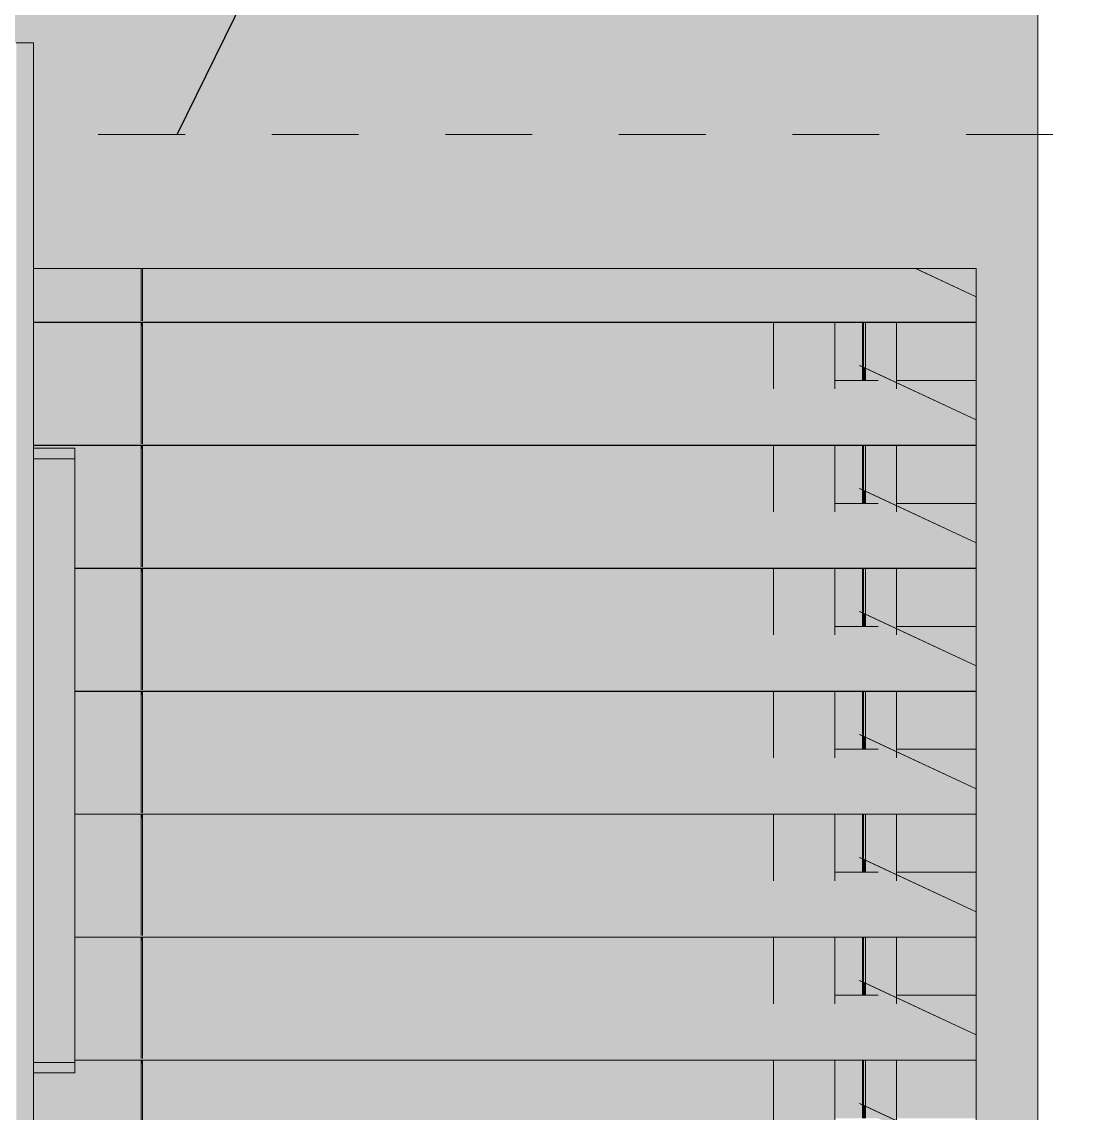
# Model space of a CAD drawing. Header units: millimetres. Extents: x 365175 to 2667127, y -330297 to -162108.
# Drawn here: x 2223053 to 2224764, y -320718 to -318943 of the extents above; entities that cross this region are included whole.
import ezdxf

# ---------------------------------------------------------------- set-up
doc = ezdxf.new("R2010")
doc.units = ezdxf.units.MM
doc.header["$MEASUREMENT"] = 0
doc.linetypes.add('Dashed', pattern=[282.222223, 141.111112, -141.111112])
for name, color, linetype in [('Cotations - Altitudes & Niveaux', 7, 'Continuous'), ('Fenêtres ARCHICAD', 7, 'Continuous'), ('Gaines techniques', 7, 'Continuous'), ('Structure - Murs extérieurs', 7, 'Continuous')]:
    doc.layers.add(name, color=color, linetype=linetype)
doc.dimstyles.new('STYLE_GENERE__6', dxfattribs={"dimtxt": 0.18, "dimasz": 114, "dimexe": 0.18, "dimexo": 0.0625, "dimgap": 0, "dimtad": 0, "dimtih": 1, "dimtoh": 1, "dimdec": 4, "dimzin": 0, "dimdsep": 46, "dimcen": 0.09, "dimadec": 0, "dimazin": 0, "dimtfac": 1, "dimtdec": 4, "dimtmove": 0, "dimatfit": 3, "dimldrblk": 'ARROWHEAD_16', "dimfxl": 0, "dimtolj": 1, "dimtzin": 0, "dimarcsym": 0})

# ---------------------------------------------------------------- blocks, each defined once
blk = doc.blocks.new('Élément de coupe_1325_3', base_point=(1963539.3, -327096.8))
at = {"layer": 'Structure - Murs extérieurs', "linetype": 'Continuous', "lineweight": 0, "true_color": 0x000000}
blk.add_hatch(color=18, dxfattribs=at).paths.add_polyline_path([(2224704.9, -319096.8), (2223071.7, -319096.8), (2223071.7, -319344.7), (2224604.9, -319344.7), (2224604.9, -322346.8), (2224704.9, -322346.8)])
at = {"layer": 'Structure - Murs extérieurs', "color": 7, "linetype": 'Continuous', "lineweight": 5}
for p, q in [((2224704.9, -319344.7), (2224704.9, -319096.8)), ((2224704.9, -322346.8), (2224704.9, -319344.7))]:
    blk.add_line(p, q, dxfattribs=at)
blk = doc.blocks.new('Élément de coupe_1326_3', base_point=(1963539.3, -327096.8))
at = {"linetype": 'Continuous', "lineweight": 0, "true_color": 0x000000}
blk.add_hatch(color=18, dxfattribs=at).paths.add_polyline_path([(2223043.7, -322096.8), (2223071.7, -322096.8), (2223071.7, -318977.5), (2223043.7, -318977.5)])
at = {"color": 7, "linetype": 'Continuous', "lineweight": 5}
for p, q in [((2223071.7, -318977.5), (2223043.7, -318977.5)), ((2223071.7, -322096.8), (2223071.7, -318977.5))]:
    blk.add_line(p, q, dxfattribs=at)
blk = doc.blocks.new('Élément de coupe_1357_3', base_point=(1963539.3, -327096.8))
at = {"linetype": 'Continuous', "lineweight": 0, "true_color": 0x000000}
for points in [[(2223139.1, -319636.7), (2223071.7, -319636.7), (2223071.7, -319643.3), (2223139.1, -319643.3)], [(2223139.1, -319643.3), (2223071.7, -319643.3), (2223071.7, -319653.8), (2223139.1, -319653.8)], [(2223139.1, -319653.8), (2223071.7, -319653.8), (2223071.7, -320635.8), (2223139.1, -320635.8)], [(2223071.7, -320636.1), (2223139.1, -320636.1), (2223139.1, -320635.8), (2223071.7, -320635.8)], [(2223071.7, -320636.1), (2223139.1, -320636.1), (2223139.1, -320635.8), (2223071.7, -320635.8)], [(2223139.1, -320636.1), (2223071.7, -320636.1), (2223071.7, -320648.2), (2223139.1, -320648.2)], [(2223139.1, -320636.1), (2223071.7, -320636.1), (2223071.7, -320648.2), (2223139.1, -320648.2)], [(2223139.1, -320648.2), (2223071.7, -320648.2), (2223071.7, -320652.2), (2223139.1, -320652.2)], [(2223139.1, -320648.2), (2223071.7, -320648.2), (2223071.7, -320652.2), (2223139.1, -320652.2)]]:
    blk.add_hatch(color=18, dxfattribs=at).paths.add_polyline_path(points)
at = {"color": 7, "linetype": 'Continuous', "lineweight": 5}
for p, q in [((2223071.7, -319636.7), (2223139.1, -319636.7)), ((2223139.1, -319636.7), (2223139.1, -319643.3)), ((2223139.1, -319643.3), (2223139.1, -319653.8)), ((2223071.7, -319653.8), (2223139.1, -319653.8)), ((2223139.1, -319653.8), (2223139.1, -320635.8)), ((2223071.7, -320635.8), (2223139.1, -320635.8)), ((2223139.1, -320635.8), (2223139.1, -320636.1)), ((2223139.1, -320636.1), (2223139.1, -320648.2)), ((2223071.7, -320652.2), (2223139.1, -320652.2)), ((2223139.1, -320648.2), (2223139.1, -320652.2))]:
    blk.add_line(p, q, dxfattribs=at)
blk = doc.blocks.new('Élément de coupe_1383_3', base_point=(1963539.3, -327096.8))
at = {"layer": 'Structure - Murs extérieurs', "linetype": 'Continuous', "lineweight": 0, "true_color": 0x000000}
for points in [[(2224474.9, -319526.4), (2224539.9, -319526.4), (2224539.9, -319432.1), (2224474.9, -319432.1)], [(2224474.9, -319526.4), (2224539.9, -319526.4), (2224539.9, -319432.1), (2224474.9, -319432.1)], [(2224539.9, -319526.4), (2224589.9, -319526.4), (2224589.9, -319432.1), (2224539.9, -319432.1)], [(2224539.9, -319526.4), (2224589.9, -319526.4), (2224589.9, -319432.1), (2224539.9, -319432.1)], [(2224604.9, -319432.1), (2224589.9, -319432.1), (2224589.9, -319526.4), (2224604.9, -319526.4)], [(2224589.9, -319526.4), (2224600.7, -319526.4), (2224604.9, -319519), (2224604.9, -319432.1), (2224589.9, -319432.1)], [(2224539.9, -319632.1), (2224474.9, -319632.1), (2224474.9, -319726.4), (2224539.9, -319726.4)], [(2224539.9, -319632.1), (2224474.9, -319632.1), (2224474.9, -319726.4), (2224539.9, -319726.4)], [(2224539.9, -319726.4), (2224589.9, -319726.4), (2224589.9, -319632.1), (2224539.9, -319632.1)], [(2224539.9, -319726.4), (2224573.9, -319726.4), (2224589.9, -319698.5), (2224589.9, -319632.1), (2224539.9, -319632.1)], [(2224604.9, -319632.1), (2224589.9, -319632.1), (2224589.9, -319726.4), (2224604.9, -319726.4)], [(2224589.9, -319632.1), (2224589.9, -319698.5), (2224604.9, -319672.3), (2224604.9, -319632.1)], [(2224539.9, -319832.1), (2224474.9, -319832.1), (2224474.9, -319926.4), (2224539.9, -319926.4)], [(2224539.9, -319832.1), (2224474.9, -319832.1), (2224474.9, -319926.4), (2224539.9, -319926.4)], [(2224589.9, -319832.1), (2224539.9, -319832.1), (2224539.9, -319926.4), (2224589.9, -319926.4)], [(2224589.9, -319832.1), (2224539.9, -319832.1), (2224539.9, -319926.4), (2224573.9, -319926.4), (2224589.9, -319898.5)], [(2224589.9, -319926.4), (2224604.9, -319926.4), (2224604.9, -319832.1), (2224589.9, -319832.1)], [(2224604.9, -319832.1), (2224589.9, -319832.1), (2224589.9, -319898.5), (2224604.9, -319872.3)], [(2224539.9, -320032.1), (2224474.9, -320032.1), (2224474.9, -320126.4), (2224539.9, -320126.4)], [(2224539.9, -320032.1), (2224474.9, -320032.1), (2224474.9, -320126.4), (2224539.9, -320126.4)], [(2224539.9, -320126.4), (2224589.9, -320126.4), (2224589.9, -320032.1), (2224539.9, -320032.1)], [(2224539.9, -320126.4), (2224573.9, -320126.4), (2224589.9, -320098.5), (2224589.9, -320032.1), (2224539.9, -320032.1)], [(2224589.9, -320126.4), (2224604.9, -320126.4), (2224604.9, -320032.1), (2224589.9, -320032.1)], [(2224604.9, -320032.1), (2224589.9, -320032.1), (2224589.9, -320098.5), (2224604.9, -320072.3)], [(2224474.9, -320232.1), (2224474.9, -320326.4), (2224539.9, -320326.4), (2224539.9, -320232.1)], [(2224474.9, -320232.1), (2224474.9, -320326.4), (2224539.9, -320326.4), (2224539.9, -320232.1)], [(2224539.9, -320326.4), (2224589.9, -320326.4), (2224589.9, -320232.1), (2224539.9, -320232.1)], [(2224539.9, -320326.4), (2224573.9, -320326.4), (2224589.9, -320298.5), (2224589.9, -320232.1), (2224539.9, -320232.1)], [(2224589.9, -320326.4), (2224604.9, -320326.4), (2224604.9, -320232.1), (2224589.9, -320232.1)], [(2224604.9, -320232.1), (2224589.9, -320232.1), (2224589.9, -320298.5), (2224604.9, -320272.3)], [(2224474.9, -320432.1), (2224474.9, -320526.4), (2224539.9, -320526.4), (2224539.9, -320432.1)], [(2224474.9, -320432.1), (2224474.9, -320526.4), (2224539.9, -320526.4), (2224539.9, -320432.1)], [(2224539.9, -320526.4), (2224589.9, -320526.4), (2224589.9, -320432.1), (2224539.9, -320432.1)], [(2224539.9, -320526.4), (2224573.9, -320526.4), (2224589.9, -320498.5), (2224589.9, -320432.1), (2224539.9, -320432.1)], [(2224604.9, -320432.1), (2224589.9, -320432.1), (2224589.9, -320526.4), (2224604.9, -320526.4)], [(2224589.9, -320432.1), (2224589.9, -320498.5), (2224604.9, -320472.3), (2224604.9, -320432.1)], [(2224474.9, -320632.1), (2224474.9, -320726.4), (2224539.9, -320726.4), (2224539.9, -320632.1)], [(2224474.9, -320632.1), (2224474.9, -320726.4), (2224539.9, -320726.4), (2224539.9, -320632.1)], [(2224539.9, -320726.4), (2224589.9, -320726.4), (2224589.9, -320632.1), (2224539.9, -320632.1)], [(2224539.9, -320726.4), (2224573.9, -320726.4), (2224589.9, -320698.5), (2224589.9, -320632.1), (2224539.9, -320632.1)], [(2224589.9, -320726.4), (2224604.9, -320726.4), (2224604.9, -320632.1), (2224589.9, -320632.1)], [(2224604.9, -320632.1), (2224589.9, -320632.1), (2224589.9, -320698.5), (2224604.9, -320672.3)]]:
    blk.add_hatch(color=18, dxfattribs=at).paths.add_polyline_path(points)
blk = doc.blocks.new('Élément de coupe_1384_3', base_point=(1963539.3, -327096.8))
at = {"layer": 'Fenêtres ARCHICAD', "linetype": 'Continuous', "lineweight": 0, "true_color": 0x000000}
for points in [[(2224474.9, -319432.1), (2224424.9, -319432.1), (2224424.9, -319506.7), (2224474.9, -319530)], [(2224474.9, -319432.1), (2224424.9, -319432.1), (2224424.9, -319506.7), (2224474.9, -319530)], [(2224424.9, -319506.8), (2224424.9, -319526.4), (2224445.4, -319526.4), (2224474.9, -319540.1), (2224474.9, -319530.1)], [(2224424.9, -319506.8), (2224424.9, -319526.4), (2224445.4, -319526.4), (2224474.9, -319540.1), (2224474.9, -319530.1)], [(2224424.9, -319706.7), (2224474.9, -319730), (2224474.9, -319632.1), (2224424.9, -319632.1)], [(2224424.9, -319706.7), (2224474.9, -319730), (2224474.9, -319632.1), (2224424.9, -319632.1)], [(2224474.9, -319730.1), (2224424.9, -319706.8), (2224424.9, -319726.4), (2224445.4, -319726.4), (2224474.9, -319740.1)], [(2224474.9, -319730.1), (2224424.9, -319706.8), (2224424.9, -319726.4), (2224445.4, -319726.4), (2224474.9, -319740.1)], [(2224424.9, -319906.7), (2224474.9, -319930), (2224474.9, -319832.1), (2224424.9, -319832.1)], [(2224424.9, -319906.7), (2224474.9, -319930), (2224474.9, -319832.1), (2224424.9, -319832.1)], [(2224474.9, -319930.1), (2224424.9, -319906.8), (2224424.9, -319926.4), (2224445.4, -319926.4), (2224474.9, -319940.1)], [(2224474.9, -319930.1), (2224424.9, -319906.8), (2224424.9, -319926.4), (2224445.4, -319926.4), (2224474.9, -319940.1)], [(2224424.9, -320106.7), (2224474.9, -320130), (2224474.9, -320032.1), (2224424.9, -320032.1)], [(2224424.9, -320106.7), (2224474.9, -320130), (2224474.9, -320032.1), (2224424.9, -320032.1)], [(2224474.9, -320130.1), (2224424.9, -320106.8), (2224424.9, -320126.4), (2224445.4, -320126.4), (2224474.9, -320140.1)], [(2224474.9, -320130.1), (2224424.9, -320106.8), (2224424.9, -320126.4), (2224445.4, -320126.4), (2224474.9, -320140.1)], [(2224424.9, -320306.7), (2224474.9, -320330), (2224474.9, -320232.1), (2224424.9, -320232.1)], [(2224424.9, -320306.7), (2224474.9, -320330), (2224474.9, -320232.1), (2224424.9, -320232.1)], [(2224474.9, -320330.1), (2224424.9, -320306.8), (2224424.9, -320326.4), (2224445.4, -320326.4), (2224474.9, -320340.1)], [(2224474.9, -320330.1), (2224424.9, -320306.8), (2224424.9, -320326.4), (2224445.4, -320326.4), (2224474.9, -320340.1)], [(2224424.9, -320432.1), (2224424.9, -320506.7), (2224474.9, -320530), (2224474.9, -320432.1)], [(2224424.9, -320432.1), (2224424.9, -320506.7), (2224474.9, -320530), (2224474.9, -320432.1)], [(2224474.9, -320530.1), (2224424.9, -320506.8), (2224424.9, -320526.4), (2224445.4, -320526.4), (2224474.9, -320540.1)], [(2224474.9, -320530.1), (2224424.9, -320506.8), (2224424.9, -320526.4), (2224445.4, -320526.4), (2224474.9, -320540.1)], [(2224424.9, -320706.7), (2224474.9, -320730), (2224474.9, -320632.1), (2224424.9, -320632.1)], [(2224424.9, -320706.7), (2224474.9, -320730), (2224474.9, -320632.1), (2224424.9, -320632.1)], [(2224474.9, -320730.1), (2224424.9, -320706.8), (2224424.9, -320726.4), (2224445.4, -320726.4), (2224474.9, -320740.1)], [(2224474.9, -320730.1), (2224424.9, -320706.8), (2224424.9, -320726.4), (2224445.4, -320726.4), (2224474.9, -320740.1)]]:
    blk.add_hatch(color=18, dxfattribs=at).paths.add_polyline_path(points)
at = {"layer": 'Fenêtres ARCHICAD', "color": 7, "linetype": 'Continuous', "lineweight": 5}
for p, q in [((2224424.9, -319506.7), (2224424.9, -319432.1)), ((2224474.9, -319432.1), (2224474.9, -319530)), ((2224424.9, -319526.4), (2224424.9, -319506.8)), ((2224474.9, -319530.1), (2224474.9, -319540.1)), ((2224424.9, -319706.7), (2224424.9, -319632.1)), ((2224474.9, -319632.1), (2224474.9, -319730)), ((2224424.9, -319726.4), (2224424.9, -319706.8)), ((2224474.9, -319730.1), (2224474.9, -319740.1)), ((2224424.9, -319906.7), (2224424.9, -319832.1)), ((2224474.9, -319832.1), (2224474.9, -319930)), ((2224424.9, -319926.4), (2224424.9, -319906.8)), ((2224474.9, -319930.1), (2224474.9, -319940.1)), ((2224424.9, -320106.7), (2224424.9, -320032.1)), ((2224474.9, -320032.1), (2224474.9, -320130)), ((2224424.9, -320126.4), (2224424.9, -320106.8)), ((2224474.9, -320130.1), (2224474.9, -320140.1)), ((2224424.9, -320306.7), (2224424.9, -320232.1)), ((2224474.9, -320232.1), (2224474.9, -320330)), ((2224424.9, -320326.4), (2224424.9, -320306.8)), ((2224474.9, -320330.1), (2224474.9, -320340.1)), ((2224424.9, -320506.7), (2224424.9, -320432.1)), ((2224474.9, -320432.1), (2224474.9, -320530)), ((2224424.9, -320526.4), (2224424.9, -320506.8)), ((2224474.9, -320530.1), (2224474.9, -320540.1)), ((2224424.9, -320706.7), (2224424.9, -320632.1)), ((2224474.9, -320632.1), (2224474.9, -320730)), ((2224424.9, -320726.4), (2224424.9, -320706.8))]:
    blk.add_line(p, q, dxfattribs=at)
blk = doc.blocks.new('Élément de coupe_1385_3', base_point=(1963539.3, -327096.8))
at = {"layer": 'Fenêtres ARCHICAD', "linetype": 'Continuous', "lineweight": 0, "true_color": 0x000000}
for points in [[(2223071.7, -319533.1), (2223246.8, -319533.1), (2223246.8, -319432.1), (2223071.7, -319432.1)], [(2223071.7, -319533.1), (2223246.8, -319533.1), (2223246.8, -319432.1), (2223071.7, -319432.1)], [(2223248.8, -319432.1), (2223248.8, -319533.1), (2224274.9, -319533.1), (2224274.9, -319432.1)], [(2223248.8, -319432.1), (2223248.8, -319533.1), (2224274.9, -319533.1), (2224274.9, -319432.1)], [(2224374.9, -319432.1), (2224274.9, -319432.1), (2224274.9, -319540.1), (2224374.9, -319540.1)], [(2224374.9, -319432.1), (2224274.9, -319432.1), (2224274.9, -319540.1), (2224374.9, -319540.1)], [(2223246.8, -319632.1), (2223071.7, -319632.1), (2223071.7, -319636.7), (2223139.1, -319636.7), (2223139.1, -319733.1), (2223246.8, -319733.1)], [(2223246.8, -319632.1), (2223071.7, -319632.1), (2223071.7, -319636.7), (2223139.1, -319636.7), (2223139.1, -319733.1), (2223246.8, -319733.1)], [(2223248.8, -319632.1), (2223248.8, -319733.1), (2224274.9, -319733.1), (2224274.9, -319632.1)], [(2223248.8, -319632.1), (2223248.8, -319733.1), (2224274.9, -319733.1), (2224274.9, -319632.1)], [(2224374.9, -319632.1), (2224274.9, -319632.1), (2224274.9, -319740.1), (2224374.9, -319740.1)], [(2224374.9, -319632.1), (2224274.9, -319632.1), (2224274.9, -319740.1), (2224374.9, -319740.1)], [(2223246.8, -319832.1), (2223139.1, -319832.1), (2223139.1, -319933.1), (2223246.8, -319933.1)], [(2223246.8, -319832.1), (2223139.1, -319832.1), (2223139.1, -319933.1), (2223246.8, -319933.1)], [(2223248.8, -319832.1), (2223248.8, -319933.1), (2224274.9, -319933.1), (2224274.9, -319832.1)], [(2223248.8, -319832.1), (2223248.8, -319933.1), (2224274.9, -319933.1), (2224274.9, -319832.1)], [(2224374.9, -319832.1), (2224274.9, -319832.1), (2224274.9, -319940.1), (2224374.9, -319940.1)], [(2224374.9, -319832.1), (2224274.9, -319832.1), (2224274.9, -319940.1), (2224374.9, -319940.1)], [(2223246.8, -320032.1), (2223139.1, -320032.1), (2223139.1, -320133.1), (2223246.8, -320133.1)], [(2223246.8, -320032.1), (2223139.1, -320032.1), (2223139.1, -320133.1), (2223246.8, -320133.1)], [(2223248.8, -320032.1), (2223248.8, -320133.1), (2224274.9, -320133.1), (2224274.9, -320032.1)], [(2223248.8, -320032.1), (2223248.8, -320133.1), (2224274.9, -320133.1), (2224274.9, -320032.1)], [(2224274.9, -320140.1), (2224374.9, -320140.1), (2224374.9, -320032.1), (2224274.9, -320032.1)], [(2224274.9, -320140.1), (2224374.9, -320140.1), (2224374.9, -320032.1), (2224274.9, -320032.1)], [(2223246.8, -320232.1), (2223139.1, -320232.1), (2223139.1, -320333.1), (2223246.8, -320333.1)], [(2223246.8, -320232.1), (2223139.1, -320232.1), (2223139.1, -320333.1), (2223246.8, -320333.1)], [(2223248.8, -320333.1), (2224274.9, -320333.1), (2224274.9, -320232.1), (2223248.8, -320232.1)], [(2223248.8, -320333.1), (2224274.9, -320333.1), (2224274.9, -320232.1), (2223248.8, -320232.1)], [(2224374.9, -320232.1), (2224274.9, -320232.1), (2224274.9, -320340.1), (2224374.9, -320340.1)], [(2224374.9, -320232.1), (2224274.9, -320232.1), (2224274.9, -320340.1), (2224374.9, -320340.1)], [(2223246.8, -320432.1), (2223139.1, -320432.1), (2223139.1, -320533.1), (2223246.8, -320533.1)], [(2223246.8, -320432.1), (2223139.1, -320432.1), (2223139.1, -320533.1), (2223246.8, -320533.1)], [(2223248.8, -320432.1), (2223248.8, -320533.1), (2224274.9, -320533.1), (2224274.9, -320432.1)], [(2223248.8, -320432.1), (2223248.8, -320533.1), (2224274.9, -320533.1), (2224274.9, -320432.1)], [(2224274.9, -320540.1), (2224374.9, -320540.1), (2224374.9, -320432.1), (2224274.9, -320432.1)], [(2224274.9, -320540.1), (2224374.9, -320540.1), (2224374.9, -320432.1), (2224274.9, -320432.1)], [(2223139.1, -320652.2), (2223071.7, -320652.2), (2223071.7, -320733.1), (2223246.8, -320733.1), (2223246.8, -320632.1), (2223139.1, -320632.1)], [(2223139.1, -320652.2), (2223071.7, -320652.2), (2223071.7, -320733.1), (2223246.8, -320733.1), (2223246.8, -320632.1), (2223139.1, -320632.1)], [(2223248.8, -320733.1), (2224274.9, -320733.1), (2224274.9, -320632.1), (2223248.8, -320632.1)], [(2223248.8, -320733.1), (2224274.9, -320733.1), (2224274.9, -320632.1), (2223248.8, -320632.1)], [(2224374.9, -320632.1), (2224274.9, -320632.1), (2224274.9, -320740.1), (2224374.9, -320740.1)], [(2224374.9, -320632.1), (2224274.9, -320632.1), (2224274.9, -320740.1), (2224374.9, -320740.1)]]:
    blk.add_hatch(color=18, dxfattribs=at).paths.add_polyline_path(points)
at = {"layer": 'Fenêtres ARCHICAD', "color": 7, "linetype": 'Continuous', "lineweight": 5}
for p, q in [((2223071.7, -319344.7), (2224604.9, -319344.7)), ((2224604.9, -319344.7), (2224604.9, -322346.8)), ((2224274.9, -319432.1), (2224274.9, -319540.1)), ((2224374.9, -319540.1), (2224374.9, -319432.1)), ((2224274.9, -319632.1), (2224274.9, -319740.1)), ((2224374.9, -319740.1), (2224374.9, -319632.1)), ((2224274.9, -319832.1), (2224274.9, -319940.1)), ((2224374.9, -319940.1), (2224374.9, -319832.1)), ((2224274.9, -320032.1), (2224274.9, -320140.1)), ((2224374.9, -320140.1), (2224374.9, -320032.1)), ((2224274.9, -320232.1), (2224274.9, -320340.1)), ((2224374.9, -320340.1), (2224374.9, -320232.1)), ((2224274.9, -320432.1), (2224274.9, -320540.1)), ((2224374.9, -320540.1), (2224374.9, -320432.1)), ((2224274.9, -320632.1), (2224274.9, -320740.1)), ((2224374.9, -320740.1), (2224374.9, -320632.1))]:
    blk.add_line(p, q, dxfattribs=at)
blk = doc.blocks.new('Élément de coupe_1386_3', base_point=(1963539.3, -327096.8))
at = {"layer": 'Gaines techniques', "linetype": 'Continuous', "lineweight": 0, "true_color": 0x000000}
for points in [[(2224506.3, -319344.7), (2224506.1, -319344.7), (2224604.9, -319390.7), (2224604.9, -319390.6)], [(2224506.1, -319344.7), (2224583.7, -319380.9), (2224583.9, -319380.9), (2224506.3, -319344.7)], [(2224604.9, -319390.6), (2224584.1, -319380.9), (2224584.1, -319381.1), (2224604.9, -319390.7)], [(2224419.9, -319504.4), (2224420.8, -319504.8), (2224420.8, -319432.1), (2224419.9, -319432.1)], [(2224419.9, -319504.4), (2224420.8, -319504.8), (2224420.8, -319432.1), (2224419.9, -319432.1)], [(2224421.6, -319432.1), (2224420.8, -319432.1), (2224420.8, -319504.8), (2224421.6, -319505.2)], [(2224421.6, -319432.1), (2224420.8, -319432.1), (2224420.8, -319504.8), (2224421.6, -319505.2)], [(2224415.2, -319502.3), (2224604.9, -319590.7), (2224604.9, -319590.6), (2224415.3, -319502.2)], [(2224419.9, -319504.5), (2224419.9, -319526.4), (2224420.8, -319526.4), (2224420.8, -319504.9)], [(2224419.9, -319504.5), (2224419.9, -319526.4), (2224420.8, -319526.4), (2224420.8, -319504.9)], [(2224420.8, -319526.4), (2224421.6, -319526.4), (2224421.6, -319505.3), (2224420.8, -319504.9)], [(2224420.8, -319526.4), (2224421.6, -319526.4), (2224421.6, -319505.3), (2224420.8, -319504.9)], [(2224584.1, -319580.9), (2224584.1, -319581.1), (2224604.9, -319590.7), (2224604.9, -319590.6)], [(2224420.8, -319632.1), (2224419.9, -319632.1), (2224419.9, -319704.4), (2224420.8, -319704.8)], [(2224420.8, -319632.1), (2224419.9, -319632.1), (2224419.9, -319704.4), (2224420.8, -319704.8)], [(2224421.6, -319632.1), (2224420.8, -319632.1), (2224420.8, -319704.8), (2224421.6, -319705.2)], [(2224421.6, -319632.1), (2224420.8, -319632.1), (2224420.8, -319704.8), (2224421.6, -319705.2)], [(2224415.2, -319702.3), (2224604.9, -319790.7), (2224604.9, -319790.6), (2224415.3, -319702.2)], [(2224420.8, -319704.9), (2224419.9, -319704.5), (2224419.9, -319726.4), (2224420.8, -319726.4)], [(2224420.8, -319704.9), (2224419.9, -319704.5), (2224419.9, -319726.4), (2224420.8, -319726.4)], [(2224421.6, -319705.3), (2224420.8, -319704.9), (2224420.8, -319726.4), (2224421.6, -319726.4)], [(2224421.6, -319705.3), (2224420.8, -319704.9), (2224420.8, -319726.4), (2224421.6, -319726.4)], [(2224584.1, -319780.9), (2224584.1, -319781.1), (2224604.9, -319790.7), (2224604.9, -319790.6)], [(2224419.9, -319904.4), (2224420.8, -319904.8), (2224420.8, -319832.1), (2224419.9, -319832.1)], [(2224419.9, -319904.4), (2224420.8, -319904.8), (2224420.8, -319832.1), (2224419.9, -319832.1)], [(2224420.8, -319904.8), (2224421.6, -319905.2), (2224421.6, -319832.1), (2224420.8, -319832.1)], [(2224420.8, -319904.8), (2224421.6, -319905.2), (2224421.6, -319832.1), (2224420.8, -319832.1)], [(2224415.2, -319902.3), (2224604.9, -319990.7), (2224604.9, -319990.6), (2224415.3, -319902.2)], [(2224420.8, -319904.9), (2224419.9, -319904.5), (2224419.9, -319926.4), (2224420.8, -319926.4)], [(2224420.8, -319904.9), (2224419.9, -319904.5), (2224419.9, -319926.4), (2224420.8, -319926.4)], [(2224420.8, -319926.4), (2224421.6, -319926.4), (2224421.6, -319905.3), (2224420.8, -319904.9)], [(2224420.8, -319926.4), (2224421.6, -319926.4), (2224421.6, -319905.3), (2224420.8, -319904.9)], [(2224584.1, -319980.9), (2224584.1, -319981.1), (2224604.9, -319990.7), (2224604.9, -319990.6)], [(2224419.9, -320032.1), (2224419.9, -320104.4), (2224420.8, -320104.8), (2224420.8, -320032.1)], [(2224419.9, -320032.1), (2224419.9, -320104.4), (2224420.8, -320104.8), (2224420.8, -320032.1)], [(2224420.8, -320104.8), (2224421.6, -320105.2), (2224421.6, -320032.1), (2224420.8, -320032.1)], [(2224420.8, -320104.8), (2224421.6, -320105.2), (2224421.6, -320032.1), (2224420.8, -320032.1)], [(2224415.2, -320102.3), (2224604.9, -320190.7), (2224604.9, -320190.6), (2224415.3, -320102.2)], [(2224419.9, -320126.4), (2224420.8, -320126.4), (2224420.8, -320104.9), (2224419.9, -320104.5)], [(2224419.9, -320126.4), (2224420.8, -320126.4), (2224420.8, -320104.9), (2224419.9, -320104.5)], [(2224420.8, -320126.4), (2224421.6, -320126.4), (2224421.6, -320105.3), (2224420.8, -320104.9)], [(2224420.8, -320126.4), (2224421.6, -320126.4), (2224421.6, -320105.3), (2224420.8, -320104.9)], [(2224584.1, -320180.9), (2224584.1, -320181.1), (2224604.9, -320190.7), (2224604.9, -320190.6)], [(2224419.9, -320304.4), (2224420.8, -320304.8), (2224420.8, -320232.1), (2224419.9, -320232.1)], [(2224419.9, -320304.4), (2224420.8, -320304.8), (2224420.8, -320232.1), (2224419.9, -320232.1)], [(2224420.8, -320304.8), (2224421.6, -320305.2), (2224421.6, -320232.1), (2224420.8, -320232.1)], [(2224420.8, -320304.8), (2224421.6, -320305.2), (2224421.6, -320232.1), (2224420.8, -320232.1)], [(2224415.2, -320302.3), (2224604.9, -320390.7), (2224604.9, -320390.6), (2224415.3, -320302.2)], [(2224419.9, -320326.4), (2224420.8, -320326.4), (2224420.8, -320304.9), (2224419.9, -320304.5)], [(2224419.9, -320326.4), (2224420.8, -320326.4), (2224420.8, -320304.9), (2224419.9, -320304.5)], [(2224420.8, -320326.4), (2224421.6, -320326.4), (2224421.6, -320305.3), (2224420.8, -320304.9)], [(2224420.8, -320326.4), (2224421.6, -320326.4), (2224421.6, -320305.3), (2224420.8, -320304.9)], [(2224584.1, -320380.9), (2224584.1, -320381.1), (2224604.9, -320390.7), (2224604.9, -320390.6)], [(2224419.9, -320504.4), (2224420.8, -320504.8), (2224420.8, -320432.1), (2224419.9, -320432.1)], [(2224419.9, -320504.4), (2224420.8, -320504.8), (2224420.8, -320432.1), (2224419.9, -320432.1)], [(2224421.6, -320432.1), (2224420.8, -320432.1), (2224420.8, -320504.8), (2224421.6, -320505.2)], [(2224421.6, -320432.1), (2224420.8, -320432.1), (2224420.8, -320504.8), (2224421.6, -320505.2)], [(2224415.2, -320502.3), (2224604.9, -320590.7), (2224604.9, -320590.6), (2224415.3, -320502.2)], [(2224419.9, -320526.4), (2224420.8, -320526.4), (2224420.8, -320504.9), (2224419.9, -320504.5)], [(2224419.9, -320526.4), (2224420.8, -320526.4), (2224420.8, -320504.9), (2224419.9, -320504.5)], [(2224420.8, -320526.4), (2224421.6, -320526.4), (2224421.6, -320505.3), (2224420.8, -320504.9)], [(2224420.8, -320526.4), (2224421.6, -320526.4), (2224421.6, -320505.3), (2224420.8, -320504.9)], [(2224584.1, -320580.9), (2224584.1, -320581.1), (2224604.9, -320590.7), (2224604.9, -320590.6)], [(2224419.9, -320704.4), (2224420.8, -320704.8), (2224420.8, -320632.1), (2224419.9, -320632.1)], [(2224419.9, -320704.4), (2224420.8, -320704.8), (2224420.8, -320632.1), (2224419.9, -320632.1)], [(2224420.8, -320704.8), (2224421.6, -320705.2), (2224421.6, -320632.1), (2224420.8, -320632.1)], [(2224420.8, -320704.8), (2224421.6, -320705.2), (2224421.6, -320632.1), (2224420.8, -320632.1)], [(2224415.2, -320702.3), (2224604.9, -320790.7), (2224604.9, -320790.6), (2224415.3, -320702.2)], [(2224419.9, -320726.4), (2224420.8, -320726.4), (2224420.8, -320704.9), (2224419.9, -320704.5)], [(2224419.9, -320726.4), (2224420.8, -320726.4), (2224420.8, -320704.9), (2224419.9, -320704.5)], [(2224420.8, -320726.4), (2224421.6, -320726.4), (2224421.6, -320705.3), (2224420.8, -320704.9)], [(2224420.8, -320726.4), (2224421.6, -320726.4), (2224421.6, -320705.3), (2224420.8, -320704.9)]]:
    blk.add_hatch(color=18, dxfattribs=at).paths.add_polyline_path(points)
at = {"layer": 'Gaines techniques', "color": 7, "linetype": 'Continuous', "lineweight": 5}
for p, q in [((2224506.1, -319344.7), (2224604.9, -319390.7)), ((2224506.3, -319344.7), (2224604.9, -319390.6)), ((2224419.9, -319504.4), (2224419.9, -319432.1)), ((2224421.6, -319505.2), (2224421.6, -319432.1)), ((2224415.2, -319502.3), (2224604.9, -319590.7)), ((2224415.3, -319502.2), (2224604.9, -319590.6)), ((2224419.9, -319526.4), (2224419.9, -319504.5)), ((2224421.6, -319526.4), (2224421.6, -319505.3)), ((2224419.9, -319704.4), (2224419.9, -319632.1)), ((2224421.6, -319705.2), (2224421.6, -319632.1)), ((2224415.2, -319702.3), (2224604.9, -319790.7)), ((2224415.3, -319702.2), (2224604.9, -319790.6)), ((2224419.9, -319726.4), (2224419.9, -319704.5)), ((2224421.6, -319726.4), (2224421.6, -319705.3)), ((2224419.9, -319904.4), (2224419.9, -319832.1)), ((2224421.6, -319905.2), (2224421.6, -319832.1)), ((2224415.2, -319902.3), (2224604.9, -319990.7)), ((2224415.3, -319902.2), (2224604.9, -319990.6)), ((2224419.9, -319926.4), (2224419.9, -319904.5)), ((2224421.6, -319926.4), (2224421.6, -319905.3)), ((2224419.9, -320104.4), (2224419.9, -320032.1)), ((2224421.6, -320105.2), (2224421.6, -320032.1)), ((2224415.2, -320102.3), (2224604.9, -320190.7)), ((2224415.3, -320102.2), (2224604.9, -320190.6)), ((2224419.9, -320126.4), (2224419.9, -320104.5)), ((2224421.6, -320126.4), (2224421.6, -320105.3)), ((2224419.9, -320304.4), (2224419.9, -320232.1)), ((2224421.6, -320305.2), (2224421.6, -320232.1)), ((2224415.2, -320302.3), (2224604.9, -320390.7)), ((2224415.3, -320302.2), (2224604.9, -320390.6)), ((2224419.9, -320326.4), (2224419.9, -320304.5)), ((2224421.6, -320326.4), (2224421.6, -320305.3)), ((2224419.9, -320504.4), (2224419.9, -320432.1)), ((2224421.6, -320505.2), (2224421.6, -320432.1)), ((2224415.2, -320502.3), (2224604.9, -320590.7)), ((2224415.3, -320502.2), (2224604.9, -320590.6)), ((2224419.9, -320526.4), (2224419.9, -320504.5)), ((2224421.6, -320526.4), (2224421.6, -320505.3)), ((2224419.9, -320704.4), (2224419.9, -320632.1)), ((2224421.6, -320705.2), (2224421.6, -320632.1)), ((2224415.2, -320702.3), (2224604.9, -320790.7)), ((2224415.3, -320702.2), (2224604.9, -320790.6)), ((2224419.9, -320726.4), (2224419.9, -320704.5)), ((2224421.6, -320726.4), (2224421.6, -320705.3))]:
    blk.add_line(p, q, dxfattribs=at)
blk = doc.blocks.new('Élément de coupe_1387_3', base_point=(1963539.3, -327096.8))
at = {"layer": 'Gaines techniques', "linetype": 'Continuous', "lineweight": 0, "true_color": 0x000000}
for points in [[(2223071.7, -319344.7), (2223071.7, -319432), (2224604.9, -319432), (2224604.9, -319390.7), (2224506.1, -319344.7), (2223248.8, -319344.7), (2223248.8, -319429.4), (2223248.3, -319429.8), (2223247.3, -319429.8), (2223246.8, -319429.4), (2223246.8, -319344.7)], [(2223071.7, -319344.7), (2223071.7, -319419), (2223231, -319419), (2223247.3, -319429.8), (2223246.8, -319429.4), (2223246.8, -319428), (2223233.3, -319419), (2223246.8, -319419), (2223246.8, -319344.7)], [(2223247.3, -319344.7), (2223246.8, -319344.7), (2223246.8, -319429.4), (2223247.3, -319429.8)], [(2223247.3, -319344.7), (2223246.8, -319344.7), (2223246.8, -319429.4), (2223247.3, -319429.8)], [(2223247.3, -319344.7), (2223247.3, -319429.8), (2223248.3, -319429.8), (2223248.3, -319344.7)], [(2223247.3, -319344.7), (2223247.3, -319390.6), (2223248.3, -319390.6), (2223248.3, -319344.7)], [(2223248.8, -319344.7), (2223248.3, -319344.7), (2223248.3, -319429.8), (2223248.8, -319429.4)], [(2223248.8, -319344.7), (2223248.3, -319344.7), (2223248.3, -319390.6), (2223248.8, -319391.7)], [(2223248.8, -319419), (2224561.8, -319419), (2224562.4, -319419), (2224581.8, -319432), (2224604.9, -319432), (2224604.9, -319390.7), (2224506.1, -319344.7), (2223248.8, -319344.7)], [(2224506.3, -319344.7), (2224604.9, -319390.6), (2224604.9, -319344.7)], [(2224506.3, -319344.7), (2224604.9, -319390.6), (2224604.9, -319344.7)], [(2223071.7, -319432), (2223071.7, -319432.1), (2224604.9, -319432.1), (2224604.9, -319432)], [(2223246.8, -319629.4), (2223247.3, -319629.8), (2223247.3, -319432.1), (2223246.8, -319432.1)], [(2223246.8, -319629.4), (2223247.3, -319629.8), (2223247.3, -319432.1), (2223246.8, -319432.1)], [(2223248.3, -319432.1), (2223247.3, -319432.1), (2223247.3, -319629.8), (2223248.3, -319629.8)], [(2223248.3, -319432.1), (2223247.3, -319432.1), (2223247.3, -319437.8), (2223248.3, -319437.8)], [(2223248.3, -319629.8), (2223248.8, -319629.4), (2223248.8, -319432.1), (2223248.3, -319432.1)], [(2223248.8, -319432.1), (2223248.3, -319432.1), (2223248.3, -319437.8), (2223248.8, -319438.9)], [(2224581.8, -319432.1), (2224604.9, -319432.1), (2224604.9, -319432), (2224581.8, -319432)], [(2223071.7, -319632), (2224604.9, -319632), (2224604.9, -319590.7), (2224474.9, -319530.1), (2224474.9, -319540.1), (2224445.4, -319526.4), (2224374.9, -319526.4), (2224374.9, -319540.1), (2224274.9, -319540.1), (2224274.9, -319533.1), (2223248.8, -319533.1), (2223248.8, -319629.4), (2223248.3, -319629.8), (2223247.3, -319629.8), (2223246.8, -319629.4), (2223246.8, -319533.1), (2223071.7, -319533.1)], [(2223071.7, -319533.1), (2223071.7, -319576.7), (2223167.6, -319576.7), (2223247.3, -319629.8), (2223246.8, -319629.4), (2223246.8, -319628), (2223169.8, -319576.7), (2223246.8, -319576.7), (2223246.8, -319533.1)], [(2223248.8, -319576.7), (2224372.5, -319576.7), (2224360.8, -319597.2), (2224360.8, -319597.3), (2224562.4, -319619), (2224581.8, -319632), (2224604.9, -319632), (2224604.9, -319590.7), (2224474.9, -319530.1), (2224474.9, -319540.1), (2224445.4, -319526.4), (2224374.9, -319526.4), (2224374.9, -319540.1), (2224274.9, -319540.1), (2224274.9, -319533.1), (2223248.8, -319533.1)], [(2224474.9, -319530), (2224604.9, -319590.6), (2224604.9, -319526.4), (2224474.9, -319526.4)], [(2224474.9, -319526.4), (2224474.9, -319530), (2224604.9, -319590.6), (2224604.9, -319580.8), (2224588, -319569.5), (2224588, -319548.4), (2224600.7, -319526.4)], [(2223071.7, -319632), (2223071.7, -319632.1), (2224604.9, -319632.1), (2224604.9, -319632)], [(2223246.8, -319829.4), (2223247.3, -319829.8), (2223247.3, -319632.1), (2223246.8, -319632.1)], [(2223246.8, -319829.4), (2223247.3, -319829.8), (2223247.3, -319632.1), (2223246.8, -319632.1)], [(2223247.3, -319829.8), (2223248.3, -319829.8), (2223248.3, -319632.1), (2223247.3, -319632.1)], [(2223248.3, -319632.1), (2223247.3, -319632.1), (2223247.3, -319637.8), (2223248.3, -319637.8)], [(2223248.3, -319829.8), (2223248.8, -319829.4), (2223248.8, -319632.1), (2223248.3, -319632.1)], [(2223248.3, -319632.1), (2223248.3, -319637.8), (2223248.8, -319638.9), (2223248.8, -319632.1)], [(2224581.8, -319632.1), (2224604.9, -319632.1), (2224604.9, -319632), (2224581.8, -319632)], [(2223139.1, -319733.1), (2223139.1, -319832), (2224604.9, -319832), (2224604.9, -319790.7), (2224474.9, -319730.1), (2224474.9, -319740.1), (2224445.4, -319726.4), (2224374.9, -319726.4), (2224374.9, -319740.1), (2224274.9, -319740.1), (2224274.9, -319733.1), (2223248.8, -319733.1), (2223248.8, -319829.4), (2223248.3, -319829.8), (2223247.3, -319829.8), (2223246.8, -319829.4), (2223246.8, -319733.1)], [(2223248.8, -319733.1), (2223248.8, -319776.7), (2224372.5, -319776.7), (2224360.8, -319797.2), (2224360.8, -319797.3), (2224562.4, -319819), (2224581.8, -319832), (2224604.9, -319832), (2224604.9, -319790.7), (2224474.9, -319730.1), (2224474.9, -319740.1), (2224445.4, -319726.4), (2224374.9, -319726.4), (2224374.9, -319740.1), (2224274.9, -319740.1), (2224274.9, -319733.1)], [(2224474.9, -319726.4), (2224474.9, -319730), (2224604.9, -319790.6), (2224604.9, -319726.4)], [(2224474.9, -319730), (2224604.9, -319790.6), (2224604.9, -319780.8), (2224588, -319769.5), (2224588, -319726.4), (2224474.9, -319726.4)], [(2223139.1, -319776.7), (2223167.6, -319776.7), (2223247.3, -319829.8), (2223246.8, -319829.4), (2223246.8, -319828), (2223169.8, -319776.7), (2223246.8, -319776.7), (2223246.8, -319733.1), (2223139.1, -319733.1)], [(2223139.1, -319832), (2223139.1, -319832.1), (2224604.9, -319832.1), (2224604.9, -319832)], [(2223246.8, -319832.1), (2223246.8, -320029.4), (2223247.3, -320029.8), (2223247.3, -319832.1)], [(2223246.8, -319832.1), (2223246.8, -320029.4), (2223247.3, -320029.8), (2223247.3, -319832.1)], [(2223247.3, -320029.8), (2223248.3, -320029.8), (2223248.3, -319832.1), (2223247.3, -319832.1)], [(2223248.3, -319832.1), (2223247.3, -319832.1), (2223247.3, -319837.8), (2223248.3, -319837.8)], [(2223248.3, -319832.1), (2223248.3, -320029.8), (2223248.8, -320029.4), (2223248.8, -319832.1)], [(2223248.8, -319832.1), (2223248.3, -319832.1), (2223248.3, -319837.8), (2223248.8, -319838.9)], [(2224581.8, -319832.1), (2224604.9, -319832.1), (2224604.9, -319832), (2224581.8, -319832)], [(2223139.1, -319933.1), (2223139.1, -320032), (2224604.9, -320032), (2224604.9, -319990.7), (2224474.9, -319930.1), (2224474.9, -319940.1), (2224445.4, -319926.4), (2224374.9, -319926.4), (2224374.9, -319940.1), (2224274.9, -319940.1), (2224274.9, -319933.1), (2223248.8, -319933.1), (2223248.8, -320029.4), (2223248.3, -320029.8), (2223247.3, -320029.8), (2223246.8, -320029.4), (2223246.8, -319933.1)], [(2223248.8, -319976.7), (2224372.5, -319976.7), (2224360.8, -319997.2), (2224360.8, -319997.3), (2224562.4, -320019), (2224581.8, -320032), (2224604.9, -320032), (2224604.9, -319990.7), (2224474.9, -319930.1), (2224474.9, -319940.1), (2224445.4, -319926.4), (2224374.9, -319926.4), (2224374.9, -319940.1), (2224274.9, -319940.1), (2224274.9, -319933.1), (2223248.8, -319933.1)], [(2224604.9, -319926.4), (2224474.9, -319926.4), (2224474.9, -319930), (2224604.9, -319990.6)], [(2224474.9, -319926.4), (2224474.9, -319930), (2224604.9, -319990.6), (2224604.9, -319980.8), (2224588, -319969.5), (2224588, -319926.4)], [(2223139.1, -319976.7), (2223167.6, -319976.7), (2223247.3, -320029.8), (2223246.8, -320029.4), (2223246.8, -320028), (2223169.8, -319976.7), (2223246.8, -319976.7), (2223246.8, -319933.1), (2223139.1, -319933.1)], [(2224604.9, -320032), (2223139.1, -320032), (2223139.1, -320032.1), (2224604.9, -320032.1)], [(2223247.3, -320032.1), (2223246.8, -320032.1), (2223246.8, -320229.4), (2223247.3, -320229.8)], [(2223247.3, -320032.1), (2223246.8, -320032.1), (2223246.8, -320229.4), (2223247.3, -320229.8)], [(2223247.3, -320032.1), (2223247.3, -320229.8), (2223248.3, -320229.8), (2223248.3, -320032.1)], [(2223247.3, -320032.1), (2223247.3, -320037.8), (2223248.3, -320037.8), (2223248.3, -320032.1)], [(2223248.8, -320032.1), (2223248.3, -320032.1), (2223248.3, -320229.8), (2223248.8, -320229.4)], [(2223248.8, -320032.1), (2223248.3, -320032.1), (2223248.3, -320037.8), (2223248.8, -320038.9)], [(2224581.8, -320032), (2224581.8, -320032.1), (2224604.9, -320032.1), (2224604.9, -320032)], [(2223139.1, -320133.1), (2223139.1, -320232), (2224604.9, -320232), (2224604.9, -320190.7), (2224474.9, -320130.1), (2224474.9, -320140.1), (2224445.4, -320126.4), (2224374.9, -320126.4), (2224374.9, -320140.1), (2224274.9, -320140.1), (2224274.9, -320133.1), (2223248.8, -320133.1), (2223248.8, -320229.4), (2223248.3, -320229.8), (2223247.3, -320229.8), (2223246.8, -320229.4), (2223246.8, -320133.1)], [(2223139.1, -320176.7), (2223167.6, -320176.7), (2223247.3, -320229.8), (2223246.8, -320229.4), (2223246.8, -320228), (2223169.8, -320176.7), (2223246.8, -320176.7), (2223246.8, -320133.1), (2223139.1, -320133.1)], [(2223248.8, -320133.1), (2223248.8, -320176.7), (2224372.5, -320176.7), (2224360.8, -320197.2), (2224360.8, -320197.3), (2224562.4, -320219), (2224581.8, -320232), (2224604.9, -320232), (2224604.9, -320190.7), (2224474.9, -320130.1), (2224474.9, -320140.1), (2224445.4, -320126.4), (2224374.9, -320126.4), (2224374.9, -320140.1), (2224274.9, -320140.1), (2224274.9, -320133.1)], [(2224474.9, -320130), (2224604.9, -320190.6), (2224604.9, -320126.4), (2224474.9, -320126.4)], [(2224474.9, -320126.4), (2224474.9, -320130), (2224604.9, -320190.6), (2224604.9, -320180.8), (2224588, -320169.5), (2224588, -320126.4)], [(2224604.9, -320232), (2223139.1, -320232), (2223139.1, -320232.1), (2224604.9, -320232.1)], [(2223247.3, -320232.1), (2223246.8, -320232.1), (2223246.8, -320429.4), (2223247.3, -320429.8)], [(2223247.3, -320232.1), (2223246.8, -320232.1), (2223246.8, -320429.4), (2223247.3, -320429.8)], [(2223247.3, -320232.1), (2223247.3, -320429.8), (2223248.3, -320429.8), (2223248.3, -320232.1)], [(2223247.3, -320232.1), (2223247.3, -320237.8), (2223248.3, -320237.8), (2223248.3, -320232.1)], [(2223248.8, -320232.1), (2223248.3, -320232.1), (2223248.3, -320429.8), (2223248.8, -320429.4)], [(2223248.8, -320232.1), (2223248.3, -320232.1), (2223248.3, -320237.8), (2223248.8, -320238.9)], [(2224581.8, -320232), (2224581.8, -320232.1), (2224604.9, -320232.1), (2224604.9, -320232)], [(2223139.1, -320432), (2224604.9, -320432), (2224604.9, -320390.7), (2224474.9, -320330.1), (2224474.9, -320340.1), (2224445.4, -320326.4), (2224374.9, -320326.4), (2224374.9, -320340.1), (2224274.9, -320340.1), (2224274.9, -320333.1), (2223248.8, -320333.1), (2223248.8, -320429.4), (2223248.3, -320429.8), (2223247.3, -320429.8), (2223246.8, -320429.4), (2223246.8, -320333.1), (2223139.1, -320333.1)], [(2223139.1, -320376.7), (2223167.6, -320376.7), (2223247.3, -320429.8), (2223246.8, -320429.4), (2223246.8, -320428), (2223169.8, -320376.7), (2223246.8, -320376.7), (2223246.8, -320333.1), (2223139.1, -320333.1)], [(2223248.8, -320333.1), (2223248.8, -320376.7), (2224372.5, -320376.7), (2224360.8, -320397.2), (2224360.8, -320397.3), (2224562.4, -320419), (2224581.8, -320432), (2224604.9, -320432), (2224604.9, -320390.7), (2224474.9, -320330.1), (2224474.9, -320340.1), (2224445.4, -320326.4), (2224374.9, -320326.4), (2224374.9, -320340.1), (2224274.9, -320340.1), (2224274.9, -320333.1)], [(2224474.9, -320330), (2224604.9, -320390.6), (2224604.9, -320326.4), (2224474.9, -320326.4)], [(2224474.9, -320326.4), (2224474.9, -320330), (2224604.9, -320390.6), (2224604.9, -320380.8), (2224588, -320369.5), (2224588, -320326.4)], [(2223139.1, -320432), (2223139.1, -320432.1), (2224604.9, -320432.1), (2224604.9, -320432)], [(2223247.3, -320432.1), (2223246.8, -320432.1), (2223246.8, -320629.4), (2223247.3, -320629.8)], [(2223247.3, -320432.1), (2223246.8, -320432.1), (2223246.8, -320629.4), (2223247.3, -320629.8)], [(2223247.3, -320432.1), (2223247.3, -320629.8), (2223248.3, -320629.8), (2223248.3, -320432.1)], [(2223247.3, -320432.1), (2223247.3, -320437.8), (2223248.3, -320437.8), (2223248.3, -320432.1)], [(2223248.8, -320432.1), (2223248.3, -320432.1), (2223248.3, -320629.8), (2223248.8, -320629.4)], [(2223248.8, -320432.1), (2223248.3, -320432.1), (2223248.3, -320437.8), (2223248.8, -320438.9)], [(2224581.8, -320432.1), (2224604.9, -320432.1), (2224604.9, -320432), (2224581.8, -320432)], [(2223139.1, -320533.1), (2223139.1, -320632), (2224604.9, -320632), (2224604.9, -320590.7), (2224474.9, -320530.1), (2224474.9, -320540.1), (2224445.4, -320526.4), (2224374.9, -320526.4), (2224374.9, -320540.1), (2224274.9, -320540.1), (2224274.9, -320533.1), (2223248.8, -320533.1), (2223248.8, -320629.4), (2223248.3, -320629.8), (2223247.3, -320629.8), (2223246.8, -320629.4), (2223246.8, -320533.1)], [(2223248.8, -320576.7), (2224372.5, -320576.7), (2224360.8, -320597.2), (2224360.8, -320597.3), (2224562.4, -320619), (2224581.8, -320632), (2224604.9, -320632), (2224604.9, -320590.7), (2224474.9, -320530.1), (2224474.9, -320540.1), (2224445.4, -320526.4), (2224374.9, -320526.4), (2224374.9, -320540.1), (2224274.9, -320540.1), (2224274.9, -320533.1), (2223248.8, -320533.1)], [(2224474.9, -320526.4), (2224474.9, -320530), (2224604.9, -320590.6), (2224604.9, -320526.4)], [(2224474.9, -320530), (2224604.9, -320590.6), (2224604.9, -320580.8), (2224588, -320569.5), (2224588, -320526.4), (2224474.9, -320526.4)], [(2223139.1, -320576.7), (2223167.6, -320576.7), (2223247.3, -320629.8), (2223246.8, -320629.4), (2223246.8, -320628), (2223169.8, -320576.7), (2223246.8, -320576.7), (2223246.8, -320533.1), (2223139.1, -320533.1)], [(2224604.9, -320632), (2223139.1, -320632), (2223139.1, -320632.1), (2224604.9, -320632.1)], [(2223247.3, -320632.1), (2223246.8, -320632.1), (2223246.8, -320829.4), (2223247.3, -320829.8)], [(2223247.3, -320632.1), (2223246.8, -320632.1), (2223246.8, -320829.4), (2223247.3, -320829.8)], [(2223248.3, -320632.1), (2223247.3, -320632.1), (2223247.3, -320829.8), (2223248.3, -320829.8)], [(2223248.3, -320632.1), (2223247.3, -320632.1), (2223247.3, -320637.8), (2223248.3, -320637.8)], [(2223248.8, -320632.1), (2223248.3, -320632.1), (2223248.3, -320829.8), (2223248.8, -320829.4)], [(2223248.8, -320632.1), (2223248.3, -320632.1), (2223248.3, -320637.8), (2223248.8, -320638.9)], [(2224581.8, -320632), (2224581.8, -320632.1), (2224604.9, -320632.1), (2224604.9, -320632)]]:
    blk.add_hatch(color=18, dxfattribs=at).paths.add_polyline_path(points)
at = {"layer": 'Gaines techniques', "color": 7, "linetype": 'Continuous', "lineweight": 5}
for p, q in [((2223246.8, -319429.4), (2223246.8, -319344.7)), ((2223248.8, -319429.4), (2223248.8, -319344.7)), ((2223071.7, -319432), (2224604.9, -319432)), ((2223071.7, -319432.1), (2224604.9, -319432.1)), ((2223246.8, -319629.4), (2223246.8, -319432.1)), ((2223248.8, -319629.4), (2223248.8, -319432.1)), ((2224445.4, -319526.4), (2224374.9, -319526.4)), ((2224604.9, -319526.4), (2224474.9, -319526.4)), ((2223071.7, -319632), (2224604.9, -319632)), ((2223071.7, -319632.1), (2224604.9, -319632.1)), ((2223246.8, -319829.4), (2223246.8, -319632.1)), ((2223248.8, -319829.4), (2223248.8, -319632.1)), ((2224445.4, -319726.4), (2224374.9, -319726.4)), ((2224604.9, -319726.4), (2224474.9, -319726.4)), ((2223139.1, -319832), (2224604.9, -319832)), ((2223139.1, -319832.1), (2224604.9, -319832.1)), ((2223246.8, -320029.4), (2223246.8, -319832.1)), ((2223248.8, -320029.4), (2223248.8, -319832.1)), ((2224445.4, -319926.4), (2224374.9, -319926.4)), ((2224604.9, -319926.4), (2224474.9, -319926.4)), ((2223139.1, -320032), (2224604.9, -320032)), ((2223139.1, -320032.1), (2224604.9, -320032.1)), ((2223246.8, -320229.4), (2223246.8, -320032.1)), ((2223248.8, -320229.4), (2223248.8, -320032.1)), ((2224445.4, -320126.4), (2224374.9, -320126.4)), ((2224604.9, -320126.4), (2224474.9, -320126.4)), ((2223139.1, -320232), (2224604.9, -320232)), ((2223139.1, -320232.1), (2224604.9, -320232.1)), ((2223246.8, -320429.4), (2223246.8, -320232.1)), ((2223248.8, -320429.4), (2223248.8, -320232.1)), ((2224445.4, -320326.4), (2224374.9, -320326.4)), ((2224604.9, -320326.4), (2224474.9, -320326.4)), ((2223139.1, -320432), (2224604.9, -320432)), ((2223139.1, -320432.1), (2224604.9, -320432.1)), ((2223246.8, -320629.4), (2223246.8, -320432.1)), ((2223248.8, -320629.4), (2223248.8, -320432.1)), ((2224445.4, -320526.4), (2224374.9, -320526.4)), ((2224604.9, -320526.4), (2224474.9, -320526.4)), ((2223139.1, -320632), (2224604.9, -320632)), ((2223139.1, -320632.1), (2224604.9, -320632.1)), ((2223246.8, -320829.4), (2223246.8, -320632.1)), ((2223248.8, -320829.4), (2223248.8, -320632.1))]:
    blk.add_line(p, q, dxfattribs=at)
blk = doc.blocks.new('Élément de coupe_1391_3', base_point=(1963539.3, -327096.8))
at = {"layer": 'Structure - Murs extérieurs', "linetype": 'Continuous', "lineweight": 0, "true_color": 0x000000}
for points in [[(2224374.9, -319432.1), (2224374.9, -319526.4), (2224419.9, -319526.4), (2224419.9, -319504.5), (2224415.2, -319502.3), (2224415.3, -319502.2), (2224419.9, -319504.4), (2224419.9, -319432.1)], [(2224374.9, -319432.1), (2224374.9, -319526.4), (2224419.9, -319526.4), (2224419.9, -319504.5), (2224415.2, -319502.3), (2224415.3, -319502.2), (2224419.9, -319504.4), (2224419.9, -319432.1)], [(2224421.6, -319505.2), (2224424.9, -319506.7), (2224424.9, -319432.1), (2224421.6, -319432.1)], [(2224421.6, -319505.2), (2224424.9, -319506.7), (2224424.9, -319432.1), (2224421.6, -319432.1)], [(2224424.9, -319506.8), (2224421.6, -319505.3), (2224421.6, -319526.4), (2224424.9, -319526.4)], [(2224424.9, -319506.8), (2224421.6, -319505.3), (2224421.6, -319526.4), (2224424.9, -319526.4)], [(2224374.9, -319726.4), (2224419.9, -319726.4), (2224419.9, -319704.5), (2224415.2, -319702.3), (2224415.3, -319702.2), (2224419.9, -319704.4), (2224419.9, -319632.1), (2224374.9, -319632.1)], [(2224374.9, -319726.4), (2224419.9, -319726.4), (2224419.9, -319704.5), (2224415.2, -319702.3), (2224415.3, -319702.2), (2224419.9, -319704.4), (2224419.9, -319632.1), (2224374.9, -319632.1)], [(2224421.6, -319705.2), (2224424.9, -319706.7), (2224424.9, -319632.1), (2224421.6, -319632.1)], [(2224421.6, -319705.2), (2224424.9, -319706.7), (2224424.9, -319632.1), (2224421.6, -319632.1)], [(2224421.6, -319705.3), (2224421.6, -319726.4), (2224424.9, -319726.4), (2224424.9, -319706.8)], [(2224421.6, -319705.3), (2224421.6, -319726.4), (2224424.9, -319726.4), (2224424.9, -319706.8)], [(2224419.9, -319832.1), (2224374.9, -319832.1), (2224374.9, -319926.4), (2224419.9, -319926.4), (2224419.9, -319904.5), (2224415.2, -319902.3), (2224415.3, -319902.2), (2224419.9, -319904.4)], [(2224419.9, -319832.1), (2224374.9, -319832.1), (2224374.9, -319926.4), (2224419.9, -319926.4), (2224419.9, -319904.5), (2224415.2, -319902.3), (2224415.3, -319902.2), (2224419.9, -319904.4)], [(2224424.9, -319832.1), (2224421.6, -319832.1), (2224421.6, -319905.2), (2224424.9, -319906.7)], [(2224424.9, -319832.1), (2224421.6, -319832.1), (2224421.6, -319905.2), (2224424.9, -319906.7)], [(2224424.9, -319906.8), (2224421.6, -319905.3), (2224421.6, -319926.4), (2224424.9, -319926.4)], [(2224424.9, -319906.8), (2224421.6, -319905.3), (2224421.6, -319926.4), (2224424.9, -319926.4)], [(2224374.9, -320032.1), (2224374.9, -320126.4), (2224419.9, -320126.4), (2224419.9, -320104.5), (2224415.2, -320102.3), (2224415.3, -320102.2), (2224419.9, -320104.4), (2224419.9, -320032.1)], [(2224374.9, -320032.1), (2224374.9, -320126.4), (2224419.9, -320126.4), (2224419.9, -320104.5), (2224415.2, -320102.3), (2224415.3, -320102.2), (2224419.9, -320104.4), (2224419.9, -320032.1)], [(2224421.6, -320032.1), (2224421.6, -320105.2), (2224424.9, -320106.7), (2224424.9, -320032.1)], [(2224421.6, -320032.1), (2224421.6, -320105.2), (2224424.9, -320106.7), (2224424.9, -320032.1)], [(2224424.9, -320106.8), (2224421.6, -320105.3), (2224421.6, -320126.4), (2224424.9, -320126.4)], [(2224424.9, -320106.8), (2224421.6, -320105.3), (2224421.6, -320126.4), (2224424.9, -320126.4)], [(2224419.9, -320232.1), (2224374.9, -320232.1), (2224374.9, -320326.4), (2224419.9, -320326.4), (2224419.9, -320304.5), (2224415.2, -320302.3), (2224415.3, -320302.2), (2224419.9, -320304.4)], [(2224419.9, -320232.1), (2224374.9, -320232.1), (2224374.9, -320326.4), (2224419.9, -320326.4), (2224419.9, -320304.5), (2224415.2, -320302.3), (2224415.3, -320302.2), (2224419.9, -320304.4)], [(2224424.9, -320232.1), (2224421.6, -320232.1), (2224421.6, -320305.2), (2224424.9, -320306.7)], [(2224424.9, -320232.1), (2224421.6, -320232.1), (2224421.6, -320305.2), (2224424.9, -320306.7)], [(2224424.9, -320306.8), (2224421.6, -320305.3), (2224421.6, -320326.4), (2224424.9, -320326.4)], [(2224424.9, -320306.8), (2224421.6, -320305.3), (2224421.6, -320326.4), (2224424.9, -320326.4)], [(2224374.9, -320432.1), (2224374.9, -320526.4), (2224419.9, -320526.4), (2224419.9, -320504.5), (2224415.2, -320502.3), (2224415.3, -320502.2), (2224419.9, -320504.4), (2224419.9, -320432.1)], [(2224374.9, -320432.1), (2224374.9, -320526.4), (2224419.9, -320526.4), (2224419.9, -320504.5), (2224415.2, -320502.3), (2224415.3, -320502.2), (2224419.9, -320504.4), (2224419.9, -320432.1)], [(2224421.6, -320505.2), (2224424.9, -320506.7), (2224424.9, -320432.1), (2224421.6, -320432.1)], [(2224421.6, -320505.2), (2224424.9, -320506.7), (2224424.9, -320432.1), (2224421.6, -320432.1)], [(2224424.9, -320506.8), (2224421.6, -320505.3), (2224421.6, -320526.4), (2224424.9, -320526.4)], [(2224424.9, -320506.8), (2224421.6, -320505.3), (2224421.6, -320526.4), (2224424.9, -320526.4)], [(2224374.9, -320632.1), (2224374.9, -320726.4), (2224419.9, -320726.4), (2224419.9, -320704.5), (2224415.2, -320702.3), (2224415.3, -320702.2), (2224419.9, -320704.4), (2224419.9, -320632.1)], [(2224374.9, -320632.1), (2224374.9, -320726.4), (2224419.9, -320726.4), (2224419.9, -320704.5), (2224415.2, -320702.3), (2224415.3, -320702.2), (2224419.9, -320704.4), (2224419.9, -320632.1)], [(2224424.9, -320632.1), (2224421.6, -320632.1), (2224421.6, -320705.2), (2224424.9, -320706.7)], [(2224424.9, -320632.1), (2224421.6, -320632.1), (2224421.6, -320705.2), (2224424.9, -320706.7)], [(2224424.9, -320706.8), (2224421.6, -320705.3), (2224421.6, -320726.4), (2224424.9, -320726.4)], [(2224424.9, -320706.8), (2224421.6, -320705.3), (2224421.6, -320726.4), (2224424.9, -320726.4)]]:
    blk.add_hatch(color=18, dxfattribs=at).paths.add_polyline_path(points)
blk = doc.blocks.new('Élément de coupe_1395_3', base_point=(1963539.3, -327096.8))
at = {"layer": 'Structure - Murs extérieurs', "linetype": 'Continuous', "lineweight": 0, "true_color": 0x000000}
blk.add_hatch(color=18, dxfattribs=at).paths.add_polyline_path([(2216954.9, -318896.8), (2217069.9, -318896.8), (2217069.9, -318977.5), (2223071.7, -318977.5), (2223071.7, -319096.8), (2224704.9, -319096.8), (2224704.9, -317896.8), (2216954.9, -317896.8)])
at = {"layer": 'Structure - Murs extérieurs', "color": 7, "linetype": 'Continuous', "lineweight": 5}
blk.add_line((2224704.9, -319096.8), (2224704.9, -318896.8), dxfattribs=at)
blk = doc.blocks.new('ARROWHEAD_16')
at = {"linetype": 'Continuous', "lineweight": 0}
blk.add_hatch(color=0, dxfattribs=at).paths.add_polyline_path([(-0.9093, 0.525), (0, 0), (-0.9093, -0.525)])
at = {"color": 0, "linetype": 'Continuous', "lineweight": 0}
blk.add_line((0, 0), (-1, 0), dxfattribs=at)

msp = doc.modelspace()

# ---------------------------------------------------------------- linework, layer by layer
at = {"color": 12, "linetype": 'Dashed', "lineweight": 5, "true_color": 0xcc0000}
msp.add_line((2194954.891, -319126.824), (2227030.64, -319126.824), dxfattribs=at)

# ---------------------------------------------------------------- block references
at = {"lineweight": 0}
for name in ['Élément de coupe_1326_3', 'Élément de coupe_1357_3']:
    msp.add_blockref(name, (1963539.321, -327096.824), dxfattribs=at)
at = {"layer": 'Fenêtres ARCHICAD', "lineweight": 0}
for name in ['Élément de coupe_1385_3', 'Élément de coupe_1384_3']:
    msp.add_blockref(name, (1963539.321, -327096.824), dxfattribs=at)
at = {"layer": 'Gaines techniques', "lineweight": 0}
for name in ['Élément de coupe_1387_3', 'Élément de coupe_1386_3']:
    msp.add_blockref(name, (1963539.321, -327096.824), dxfattribs=at)
at = {"layer": 'Structure - Murs extérieurs', "lineweight": 0}
for name in ['Élément de coupe_1395_3', 'Élément de coupe_1325_3', 'Élément de coupe_1391_3', 'Élément de coupe_1383_3']:
    msp.add_blockref(name, (1963539.321, -327096.824), dxfattribs=at)

# ---------------------------------------------------------------- leaders
at = {"layer": 'Cotations - Altitudes & Niveaux', "color": 7, "linetype": 'Continuous', "lineweight": 5, "annotation_type": 0, "has_hookline": 1, "hookline_direction": 0, "text_width": 4807.986}
msp.add_leader([(2218643.213, -323723.962), (2218643.213, -303449.711), (2219143.213, -303449.711)], dimstyle='STYLE_GENERE__6', dxfattribs=at)
at = {"layer": 'Cotations - Altitudes & Niveaux', "color": 176, "linetype": 'Continuous', "lineweight": 5, "true_color": 0x000066, "annotation_type": 0, "has_hookline": 1, "hookline_direction": 0, "text_width": 2308.659}
msp.add_leader([(2223305.325, -319126.824), (2223699.752, -318320.869), (2224199.752, -318320.869)], dimstyle='STYLE_GENERE__6', dxfattribs=at)

doc.saveas('drawing.dxf')
